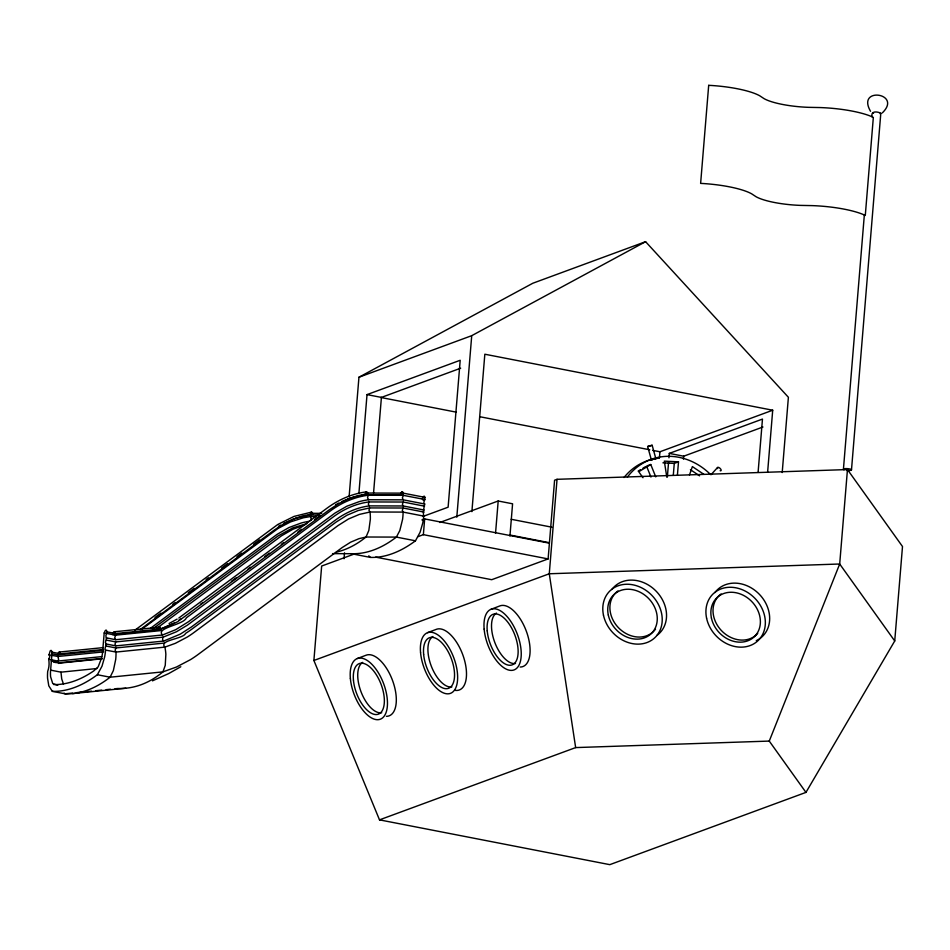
<?xml version="1.0" encoding="UTF-8"?>
<svg xmlns="http://www.w3.org/2000/svg" width="950" height="950" viewBox="0 0 950 950"><rect width="100%" height="100%" fill="white"/><g stroke="black" fill="none" stroke-linecap="round" stroke-linejoin="round"><path stroke-width="1.43" d="M347.961 499.047L338.449 503.773L329.341 509.758L177.507 621.811L161.334 628.936L115.603 633.555L114.701 631.869A3.206 1.437 -86.1 0 0 113.501 632.308L112.706 634.624L158.436 630.004L158.697 628.164M72.39 693.072L65.051 693.809L52.309 691.327L48.794 685.841L47.559 678.229A26.79 11.436 -79 0 1 47.69 671.365C49.151 667.66 49.436 663.159 48.676 659.276L57.819 661.057L58.627 659.609L57.962 656.486L49.044 654.811L50.184 650.964A3.218 1.377 -79 0 1 51.383 650.524L52.072 652.175L50.481 671.994A19.19 8.194 -79 0 0 50.611 676.78L52.749 683.584L57.724 685.33M332.548 553.636L351.334 553.696L370.405 557.401A270.441 115.461 -79 0 0 415.459 540.811L420.09 532.285L422.679 523.272A26.861 11.471 -79 0 0 423.7 516.099C422.833 512.43 423.878 508.238 424.697 504.011L403.287 499.843L368.719 499.747A90.677 79.384 69.8 0 0 359.195 501.647L346.904 506.196L335.065 513.012L188.48 621.727L175.667 629.707L162.533 634.992L115.734 639.718L106.139 637.818L105.901 635.467L107.101 631.904L106.412 630.254A3.218 1.377 -79 0 0 105.212 630.693L104.203 632.961L102.529 652.816A19.273 8.229 -79 0 1 101.591 657.982L98.171 666.852L93.658 670.985A264.337 112.86 -79 0 1 56.881 684.534L53.699 684.546M423.7 516.099L403.109 512.097L370.037 512.003L359.361 514.413L348.531 518.961L337.986 525.611L194.263 632.296A131.243 114.891 69.8 0 1 187.364 636.999L175.358 643.328L164.92 647.116L116.007 652.056L105.391 650.049L104.939 649.301L106.103 643.981L115.876 645.881L163.721 641.06L180.239 634.161L191.377 627.012L335.101 520.327C345.135 512.857 356.903 507.478 369.372 505.875L403.204 505.97L424.199 510.055M106.103 643.981L105.426 642.354L106.602 637.937M375.678 557.128L491.72 579.702L548.114 558.921L554.586 480.225L557.044 479.311L847.459 469.561L902.5 546.523L894.734 640.965L805.956 792.395L609.805 864.654L379.501 819.862L313.892 660.476L321.658 566.034L355.027 553.743M344.019 558.742L344.506 552.841M349.113 496.767L358.946 377.233L532.819 283.243L645.596 241.692L788.393 397.278L782.206 472.542M358.934 493.038L367.021 394.606L460.192 360.276L448.115 507.193L423.082 516.42M373.564 492.896L381.413 397.409L460.679 368.196M417.869 536.691L423.367 534.66L424.662 518.914L549.409 543.186M456.808 517.192L471.723 335.671L645.596 241.692M471.889 511.634L484.832 354.219L772.706 410.222L767.636 472.008M495.544 533.211L498.192 500.994L512.584 503.797L509.936 536.014M557.044 479.311L549.278 573.764L575.653 747.591L379.501 819.862M659.443 457.651L659.929 451.772L772.706 410.222M667.363 476.912L668.574 462.223M668.943 457.817L669.299 453.399L762.47 419.081L758.124 471.972M673.301 475.226L674.274 463.398L678.502 461.843L677.409 475.154M683.454 459.147L683.691 456.202L762.957 427.001M843.422 469.288L864.346 214.842M872.373 117.194C869.808 110.58 877.752 111.423 880.804 113.299L851.497 469.822A4.049 0.914 4.7 0 1 846.616 470.392M847.459 469.561L839.693 564.003L769.262 741.083L805.956 792.395M52.012 653.79L57.677 654.894L58.223 653.018M311.422 520.173L310.579 516.551L303.466 517.75L290.558 521.894L278.113 528.402L141.491 629.47M310.365 513.653L310.151 514.971L296.543 517.987M365.382 493.383L365.168 494.701L351.559 497.717M422.299 499.035L423.308 496.767A3.218 1.377 -79 0 1 424.508 496.327L425.066 499.546L400.473 494.796L401.351 492.492A3.218 1.425 -83.6 0 1 402.551 492.053L403.37 493.727L400.473 494.796L365.168 494.701L368.066 493.632L367.009 491.957A3.23 1.496 88 0 0 365.809 492.397M400.473 494.796L401.482 492.516A3.218 1.377 -79 0 1 402.681 492.076L403.37 493.727M880.804 113.299L880.139 113.81M689.486 474.988L692.372 466.593L703.807 474.287M52.309 691.339A270.441 115.461 -79 0 0 97.363 674.738L101.994 666.211L104.583 657.198A26.861 11.471 -79 0 0 105.604 650.026M710.968 474.762L717.535 467.531M652.139 459.836L651.379 459.966L647.663 446.5L650.358 445.645L652.151 445.253L655.868 458.719L654.871 459.099M651.379 459.966L652.911 459.432M134.912 630.194L277.637 524.602M155.004 617.512L160.942 613.106M172.817 604.283L175.192 602.526M188.266 592.824L194.204 588.418M206.079 579.595L208.466 577.826M221.528 568.136L227.466 563.718M236.977 556.664L241.727 553.138M253.602 544.326L259.54 539.909M140.077 629.672L274.324 530.029L283.421 524.044L292.933 519.317M150.753 628.081L277.151 534.339L288.99 527.535L301.281 522.987A90.677 79.384 69.8 0 1 309.712 521.241M152.831 628.817L278.006 535.99L292.624 527.951L306.85 523.64M156.251 628.698L281.402 535.883L292.933 529.245L304.879 524.827M200.521 604.295L202.896 602.538M231.408 581.364L236.158 577.837M248.033 569.026L250.42 567.257M264.67 556.676L269.42 553.149M281.307 544.338L283.682 542.569M297.932 531.988L301.494 529.34M314.569 519.638L320.506 515.232M403.287 499.843L402.349 497.931L403.346 495.318L368.244 495.223C354.374 496.945 341.252 502.835 330.089 511.136L186.342 617.832C184.062 624.886 154.993 627.748 162.533 634.992M424.519 506.172L403.251 502.039L368.956 501.944C355.977 503.595 343.71 509.164 333.26 516.931L187.388 625.159L176.486 631.738L162.759 637.307L162.628 639.908L163.721 641.06M424.032 512.086L403.168 508.024L369.598 507.929L358.269 510.483L346.988 515.221L336.074 522.096L192.339 628.781A127.597 111.696 69.8 0 1 185.63 633.365C183.243 639.172 158.187 639.991 164.92 647.116A26.648 12.671 81.6 0 1 165.858 654.301L165.252 665.356L162.925 671.876A271.534 129.117 81.6 0 1 117.871 688.489L114.938 688.774M368.244 495.223L367.519 497.848L368.719 499.747M368.956 501.944L368.327 504.224L369.372 505.875M369.598 507.929L368.944 510.293L370.037 512.003A26.778 12.445 88 0 1 370.346 519.27L368.838 530.433L366.035 537.011A270.845 125.827 88 0 1 336.407 552.116M161.643 630.515L115.639 635.158L114.724 637.794L115.734 639.718M162.961 637.165L115.781 641.927L114.986 644.219L115.876 645.881M164.124 643.091L115.924 647.959L115.093 650.322L116.007 652.056A27.206 12.243 -86.1 0 1 115.722 659.359L113.359 670.593L110.105 677.207A268.731 120.923 -86.1 0 1 65.051 693.821L64.101 693.12M178.838 617.999L326.562 508.511C338.212 499.843 351.892 493.668 366.379 491.898M178.671 620.35L180.666 618.984M403.251 502.039L402.384 504.308L403.204 505.97M403.168 508.024L402.277 510.376L403.109 512.097A27.004 11.958 -83.6 0 1 402.574 519.353L399.831 530.516L396.387 537.094A269.705 119.379 -83.6 0 1 351.334 553.696M48.676 659.276L49.828 656.688L49.044 654.811M177.127 619.091L169.076 623.497M180.809 666.746L168.732 673.55L152.475 680.841M277.911 524.424L294.049 516.408L311.363 512.169M278.469 526.359L280.523 525.112M638.115 471.129L640.526 469.68M642.924 468.243L645.323 466.794M655.749 476.876L650.75 464.503L638.744 471.746L642.984 477.731M882.277 112.919C902.975 93.088 856.021 86.201 870.533 111.293M174.61 622.879L158.436 630.004M335.552 504.842L338.687 503.12M283.658 523.391L296.174 518.047M341.858 501.541L351.191 497.776M652.104 445.289L650.049 445.954M357.366 658.528L366.213 655.168A32.431 15.675 69.2 0 1 393.336 682.753A32.431 15.675 69.2 0 1 386.412 716.324M427.559 632.676L436.406 629.304A32.431 15.675 69.2 0 1 463.944 658.231A32.431 15.675 69.2 0 1 455.133 690.353M491.15 609.247L499.997 605.874A32.431 15.675 69.2 0 1 527.119 633.46A32.431 15.675 69.2 0 1 520.196 667.031M358.946 377.233L471.723 335.671M423.13 500.258C427.084 497.527 421.895 503.156 424.697 504.011M421.907 519.935L424.662 518.914M439.814 522.5L498.192 500.994M647.579 465.678L650.75 464.503M313.892 660.476L549.278 573.764L839.693 564.003L894.734 640.965M348.294 498.845L357.746 495.674L368.066 493.632L367.329 493.287M293.277 519.116L302.729 515.945L313.049 513.903L311.992 512.228A3.23 1.496 88 0 0 310.793 512.668M653.493 459.266L655.868 458.719M649.456 446.108L647.663 446.5M114.404 631.762L159.766 627.19M59.387 652.033L103.277 647.603M52.072 652.175L60.574 653.826L103.36 649.503M57.677 654.894L103.419 650.275M57.712 656.498L103.728 651.854M57.819 661.057L101.686 656.628M57.855 662.946L102.03 658.481M102.351 658.789L60.776 662.993L51.336 661.153M50.599 670.13L60.978 672.161L96.924 668.527M76.784 692.621L82.662 692.028M87.056 691.588L91.461 691.149M95.855 690.697L101.733 690.104M106.127 689.664L110.532 689.213M72.58 693.583L125.827 688.216M575.653 747.591L769.262 741.083M367.852 493.05L403.239 493.145L425.101 497.396M312.835 513.321L321.682 513.344M318.974 514.995L310.151 514.971L313.049 513.903L312.301 513.558M310.317 516.562L316.172 516.574M678.502 461.843L664.311 461.13L666.805 477.149M662.922 462.828L674.274 463.398M367.021 394.606L381.413 397.409M669.299 453.399L683.691 456.202M380.76 397.468L456.368 412.169M479.631 416.694L649.752 449.789M652.65 450.359L659.929 451.772M511.147 519.27L551.855 527.191M509.948 535.028L549.159 542.652M423.367 534.66L548.114 558.921M415.459 540.799L396.387 537.094L366.035 537.011L358.981 538.674L350.681 542.165L342.226 547.521L198.538 654.17A151.525 132.644 69.8 0 1 190.594 659.585L176.486 667.019L162.925 671.876L110.105 677.207L97.363 674.738M107.101 631.904L115.603 633.555M104.203 632.961L115.639 635.158M106.424 640.11L115.781 641.927M105.937 646.012L115.924 647.959M53.865 662.162L56.525 662.684M873.537 113.347L872.741 112.765M690.424 469.68L699.58 475.843M370.405 557.401L368.778 555.833M58.413 662.827L58.864 663.48M63.484 684.119L61.714 678.929L60.978 672.161M161.334 628.936L160.099 627.285A3.23 1.544 81.6 0 0 159.161 627.416M646.523 466.07L650.964 477.054M60.574 653.826L59.684 652.139A3.206 1.437 -86.1 0 0 58.769 652.258M627.38 477.09A65.728 57.534 69.8 0 1 710.398 474.359M624.019 477.529A65.728 57.534 69.8 0 1 651.249 459.551M655.298 458.66A65.728 57.534 69.8 0 1 659.371 458.114M717.642 468.588A2.328 1.021 42.2 0 1 718.461 467.376A2.328 1.021 42.2 0 1 720.955 469.514A2.328 1.021 42.2 0 1 720.136 470.725M844.063 469.799A4.049 0.914 4.7 0 1 846.212 468.588A4.049 0.914 4.7 0 1 851.497 469.822M381.71 712.761A27.028 13.062 69.2 0 1 361 691.707A27.028 13.062 69.2 0 1 362.674 662.387M451.903 686.909A27.028 13.062 69.2 0 1 431.181 665.843A27.028 13.062 69.2 0 1 432.856 636.536M515.494 663.48A27.028 13.062 69.2 0 1 494.784 642.414A27.028 13.062 69.2 0 1 496.458 613.106M611.812 589.558A32.431 27.004 46.2 0 1 656.011 591.043A32.431 27.004 46.2 0 1 656.83 635.479M655.512 629.173A27.028 22.503 46.2 0 1 618.676 627.938A27.028 22.503 46.2 0 1 617.987 590.912M714.934 592.586A32.431 27.004 46.2 0 1 760.855 595.947A32.431 27.004 46.2 0 1 756.271 640.668M757.72 633.353A27.028 22.503 46.2 0 1 721.193 630.337A27.028 22.503 46.2 0 1 721.109 593.94M708.688 85.346L700.625 183.398L703.594 183.552A50.35 11.412 4.7 0 1 751.688 193.848L756.069 196.733A41.004 9.298 4.7 0 0 800.589 205.39L812.191 205.616A50.35 11.412 4.7 0 1 863.645 214.676L865.284 215.484L873.335 117.432L871.708 116.624A50.35 11.412 4.7 0 0 820.254 107.564L808.652 107.338A41.004 9.298 4.7 0 1 764.133 98.681L759.751 95.796A50.35 11.412 4.7 0 0 711.645 85.488L708.688 85.346M350.36 678.395A32.431 15.675 69.2 0 0 380.309 719.209A32.431 15.675 69.2 0 0 375.844 669.002A32.431 15.675 69.2 0 0 350.36 678.395M353.447 680.141A27.028 13.062 69.2 0 0 378.397 714.151A27.028 13.062 69.2 0 0 374.68 672.315A27.028 13.062 69.2 0 0 353.447 680.141M420.553 652.543A32.431 15.675 69.2 0 0 450.49 693.346A32.431 15.675 69.2 0 0 446.025 643.15A32.431 15.675 69.2 0 0 420.553 652.543M423.629 654.289A27.028 13.062 69.2 0 0 448.578 688.299A27.028 13.062 69.2 0 0 444.861 646.463A27.028 13.062 69.2 0 0 423.629 654.289M484.144 629.114A32.431 15.675 69.2 0 0 514.081 669.916A32.431 15.675 69.2 0 0 509.628 619.721A32.431 15.675 69.2 0 0 484.144 629.114M487.219 630.859A27.028 13.062 69.2 0 0 512.169 664.869A27.028 13.062 69.2 0 0 508.452 623.034A27.028 13.062 69.2 0 0 487.219 630.859M603.464 615.161A32.431 27.004 46.2 0 0 652.508 639.623A32.431 27.004 46.2 0 0 641.535 587.765A32.431 27.004 46.2 0 0 603.464 615.161M608.297 614.994A27.028 22.503 46.2 0 0 649.171 635.384A27.028 22.503 46.2 0 0 640.027 592.171A27.028 22.503 46.2 0 0 608.297 614.994M706.586 618.189A32.431 27.004 46.2 0 0 755.63 642.651A32.431 27.004 46.2 0 0 744.658 590.793A32.431 27.004 46.2 0 0 706.586 618.189M711.419 618.023A27.028 22.503 46.2 0 0 752.293 638.412A27.028 22.503 46.2 0 0 743.149 595.199A27.028 22.503 46.2 0 0 711.419 618.023"/></g></svg>
